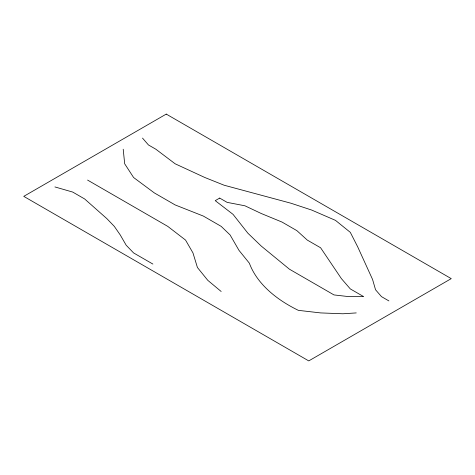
<?xml version="1.0" encoding="UTF-8"?>
<svg xmlns="http://www.w3.org/2000/svg" width="475" height="475" viewBox="0 0 475 475"><rect width="100%" height="100%" fill="white"/><g stroke="black" fill="none" stroke-linecap="round" stroke-linejoin="round"><path stroke-width="0.71" d="M356.25 312.918L342.891 313.773L320.625 312.918L298.359 310.347A146.442 84.55 0 0 1 249.375 263.209L238.984 250.355L230.078 234.929L221.172 226.361L203.359 216.078L175.156 204.933L154.375 192.939L133.594 177.507L124.688 163.798L123.203 149.227M54.922 186.936L72.734 192.078L84.609 198.936L106.875 218.648L114.297 226.361L120.234 234.929L126.172 245.213L133.594 252.926L152.891 264.064M388.906 300.918L381.484 296.632L375.547 289.774L372.578 279.49L357.734 246.929L350.312 232.358L335.469 220.358L311.719 210.075L290.938 203.223L224.141 185.226L204.844 177.507L175.156 163.798L155.859 149.227L148.438 144.946L142.5 138.088M87.578 180.078L167.734 226.361L185.547 240.071L192.969 252.926L197.422 267.496L207.812 280.351L221.172 291.49M166.25 114.095L23.75 196.365L308.75 360.905L451.25 278.635L166.25 114.095M219.688 198.081L215.234 200.652L233.047 214.362L247.891 233.213L261.25 246.068L289.453 269.206L333.984 294.922L348.828 296.632L363.672 296.632L350.312 288.919L341.406 278.635L320.625 247.784L307.266 240.071L296.875 230.642L282.031 222.074L261.25 213.507L244.922 205.794L227.109 202.362L219.688 198.081"/></g></svg>
